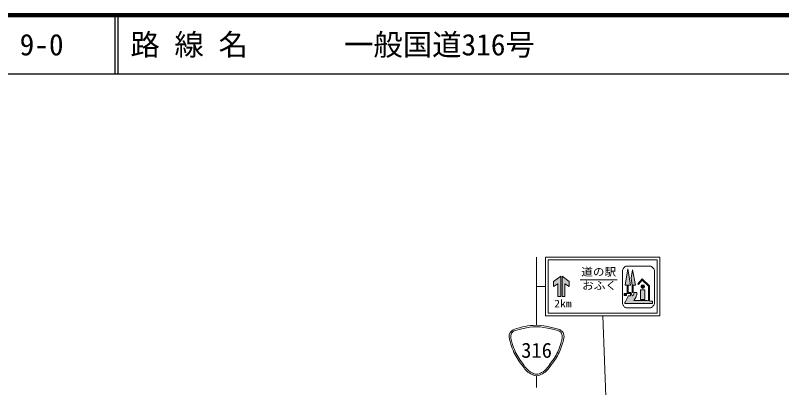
# Model space of a CAD drawing. Units: millimetres, scale not verified. Extents: x 40000 to 680000, y 20000 to 380000.
# Drawn here: x 160786 to 291233, y 316544 to 380000 of the extents above; entities that cross this region are included whole.
import ezdxf
from ezdxf.enums import TextEntityAlignment as Align

# ---------------------------------------------------------------- set-up
doc = ezdxf.new("R2010")
doc.units = ezdxf.units.MM
doc.header["$LTSCALE"] = 1000
for name, color, linetype, lineweight in [('M-STR-STRC', 7, 'Continuous', 13), ('M-TTL', 2, 'Continuous', 140), ('M-TTL-LINE', 7, 'Continuous', 25)]:
    doc.layers.add(name, color=color, linetype=linetype, lineweight=lineweight)
doc.layers.add('M-TTL-TXT', color=7, linetype='Continuous')
doc.styles.add('ＭＳ ゴシック', font='')
doc.styles.get('ＭＳ ゴシック').set_extended_font_data('MS Gothic')

msp = doc.modelspace()

# ---------------------------------------------------------------- hatches: boundary and pattern name
at = {"layer": 'M-STR-STRC'}
for points in [[(265119, 334009), (264937, 334009), (264574, 334009), (265037, 336788), (265484, 334009)], [(265759, 334009), (265588, 335196), (265825, 336606), (266362, 334009), (265954, 334009), (265772, 334009)], [(252404, 333766), (252405, 334651), (253624, 335520), (253622, 332057), (253150, 332057), (253152, 334247)], [(253849, 332057), (253850, 335520), (255068, 334649), (255068, 333765), (254320, 334246), (254319, 332056)], [(268948, 331263), (268323, 331416), (266085, 331416), (266128, 331475), (266165, 331527), (266198, 331575), (266228, 331618), (266255, 331660), (266281, 331702), (266306, 331745), (266330, 331791), (266356, 331841), (266382, 331898), (266407, 331950), (266429, 331999), (266449, 332046), (266468, 332090), (266485, 332135), (266501, 332179), (266515, 332225), (266528, 332274), (266540, 332326), (266551, 332383), (266558, 332426), (266564, 332466), (266569, 332502), (266573, 332537), (266576, 332571), (266578, 332606), (266579, 332644), (266580, 332684), (266580, 332729), (266580, 332779), (266106, 332779), (266104, 332726), (266103, 332677), (266101, 332631), (266099, 332588), (266094, 332547), (266087, 332507), (266076, 332468), (266061, 332428), (266041, 332388), (266016, 332346), (266001, 332324), (265987, 332305), (265974, 332287), (265961, 332270), (265947, 332255), (265933, 332239), (265917, 332224), (265900, 332208), (265881, 332192), (265859, 332175), (265843, 332195), (265828, 332214), (265816, 332230), (265804, 332246), (265794, 332261), (265784, 332275), (265774, 332291), (265764, 332307), (265753, 332324), (265741, 332344), (265719, 332383), (265701, 332420), (265685, 332456), (265672, 332491), (265623, 332634), (265591, 332715), (265572, 332751), (265520, 332783), (265119, 332783), (265119, 334009), (264937, 334009), (264937, 332601), (265424, 332601), (265463, 332589), (265481, 332550), (265481, 332263), (265462, 332214), (265429, 332186), (265119, 332186), (265084, 332156), (264556, 331061), (264545, 331022), (264545, 330994), (264556, 330952), (264631, 330871), (269245, 330871), (269245, 331263)], [(265772, 334009), (265954, 334009), (265954, 332783), (265772, 332783)], [(267473, 335109), (268749, 333893), (268749, 331312), (268567, 331356), (268567, 333816), (267486, 334845), (266876, 334133), (266738, 334251)], [(267518, 334079), (267476, 334064), (267437, 334044), (267402, 334019), (267370, 333988), (267343, 333953), (267319, 333914), (267300, 333871), (267285, 333825), (267278, 333789), (267275, 333754), (267277, 333720), (267283, 333688), (267294, 333657), (267308, 333627), (267327, 333599), (267349, 333573), (267375, 333549), (267404, 333526), (267438, 333504), (267473, 333487), (267509, 333474), (267545, 333466), (267581, 333462), (267617, 333463), (267653, 333469), (267689, 333479), (267725, 333494), (267761, 333514), (267791, 333535), (267818, 333558), (267840, 333583), (267860, 333610), (267875, 333638), (267886, 333669), (267894, 333701), (267898, 333734), (267897, 333769), (267892, 333806), (267882, 333850), (267867, 333893), (267848, 333932), (267826, 333969), (267799, 334001), (267769, 334029), (267735, 334052), (267697, 334070), (267655, 334082), (267610, 334087), (267563, 334087)], [(267206, 333231), (267932, 333231), (267932, 331597), (267206, 331597)], [(264439, 332601), (264847, 332601), (264847, 332238), (264439, 332238)]]:
    msp.add_hatch(color=256, dxfattribs=at).paths.add_polyline_path(points)

# ---------------------------------------------------------------- linework, layer by layer
for p, q in [((249503, 327170), (249503, 338772)), ((251014, 328795), (251014, 338772)), ((251014, 338772), (270514, 338772)), ((251468, 329248), (251468, 338318)), ((251468, 338318), (270061, 338318)), ((270061, 338318), (270061, 329248)), ((270514, 338772), (270514, 328795)), ((264121, 336571), (264121, 330826)), ((265037, 336788), (264575, 334010)), ((268953, 337241), (264731, 337241)), ((265037, 336788), (265484, 334010)), ((265825, 336607), (265588, 335196)), ((265825, 336607), (266361, 334010)), ((269563, 336571), (269563, 330826)), ((253624, 335520), (252405, 334651)), ((253624, 335520), (253622, 332057)), ((253850, 335520), (253849, 332057)), ((253850, 335520), (255068, 334649)), ((252405, 334651), (252404, 333766)), ((252404, 333766), (253152, 334247)), ((253152, 334247), (253150, 332058)), ((254320, 334246), (254319, 332057)), ((255068, 333765), (254320, 334246)), ((255068, 334649), (255068, 333765)), ((263259, 334917), (256910, 334917)), ((265484, 334010), (264575, 334010)), ((264937, 334010), (264937, 332603)), ((265119, 334010), (265119, 332785)), ((265588, 335196), (265759, 334010)), ((266361, 334010), (265759, 334010)), ((265772, 334010), (265772, 332785)), ((265953, 334010), (265953, 332785)), ((266737, 334253), (267471, 335109)), ((266737, 334253), (266875, 334135)), ((266875, 334135), (267485, 334846)), ((267471, 335109), (268747, 333895)), ((267485, 334846), (268565, 333817)), ((249503, 333783), (251014, 333783)), ((265119, 332785), (265520, 332785)), ((265772, 332785), (265953, 332785)), ((266105, 332781), (266579, 332781)), ((267205, 333232), (267205, 331600)), ((267205, 333232), (267930, 333232)), ((267930, 333232), (267930, 331600)), ((268565, 333817), (268565, 331359)), ((268747, 333895), (268747, 331315)), ((253150, 332057), (253620, 332057)), ((254319, 332057), (253849, 332057)), ((264847, 332603), (264439, 332603)), ((264439, 332603), (264439, 332241)), ((264847, 332241), (264439, 332241)), ((265084, 332158), (264573, 331106)), ((264847, 332603), (264847, 332241)), ((264937, 332603), (265424, 332603)), ((265429, 332189), (265119, 332189)), ((265481, 332265), (265481, 332552)), ((266085, 331418), (268322, 331418)), ((267205, 331600), (267930, 331600)), ((268322, 331418), (268947, 331266)), ((264632, 330874), (269243, 330874)), ((268953, 330155), (264731, 330155)), ((268947, 331266), (269243, 331266)), ((269243, 330874), (269243, 331266)), ((251014, 328795), (270514, 328795)), ((251468, 329248), (270061, 329248)), ((262212, 292052), (260764, 328795)), ((249512, 318565), (249512, 316565))]:
    msp.add_line(p, q, dxfattribs=at)
msp.add_circle((267588, 333771), 309, dxfattribs=at)
for points, knots in [([(264731, 337241), (264555, 337143), (264480, 337101), (264359, 336967), (264237, 336834), (264202, 336755), (264121, 336571)], [0, 0, 0, 0, 1, 1, 1, 2, 2, 2, 2]), ([(268953, 337241), (269129, 337143), (269204, 337101), (269325, 336967), (269447, 336834), (269482, 336755), (269563, 336571)], [0, 0, 0, 0, 1, 1, 1, 2, 2, 2, 2]), ([(265520, 332785), (265544, 332775), (265557, 332771), (265572, 332753), (265581, 332740), (265584, 332731), (265590, 332717), (265654, 332574), (265660, 332479), (265741, 332346), (265783, 332277), (265800, 332250), (265859, 332177)], [0, 0, 0, 0, 1, 1, 1, 2, 2, 2, 3, 3, 3, 4, 4, 4, 4]), ([(266105, 332781), (266098, 332596), (266111, 332492), (266015, 332348), (265965, 332273), (265935, 332237), (265859, 332177)], [0, 0, 0, 0, 1, 1, 1, 2, 2, 2, 2]), ([(266085, 331418), (266235, 331628), (266289, 331700), (266382, 331900), (266466, 332082), (266515, 332188), (266550, 332385), (266577, 332538), (266581, 332602), (266579, 332781)], [0, 0, 0, 0, 1, 1, 1, 2, 2, 2, 3, 3, 3, 3]), ([(265084, 332158), (265088, 332170), (265090, 332178), (265100, 332183), (265107, 332187), (265111, 332188), (265119, 332189)], [0, 0, 0, 0, 1, 1, 1, 2, 2, 2, 2]), ([(265424, 332603), (265440, 332602), (265451, 332601), (265463, 332591), (265476, 332580), (265478, 332568), (265481, 332552)], [0, 0, 0, 0, 1, 1, 1, 2, 2, 2, 2]), ([(265481, 332265), (265476, 332243), (265475, 332232), (265462, 332216), (265451, 332203), (265444, 332198), (265429, 332189)], [0, 0, 0, 0, 1, 1, 1, 2, 2, 2, 2]), ([(264121, 330826), (264202, 330642), (264237, 330563), (264359, 330429), (264480, 330296), (264555, 330254), (264731, 330155)], [0, 0, 0, 0, 1, 1, 1, 2, 2, 2, 2]), ([(264573, 331106), (264552, 331056), (264534, 331020), (264552, 330968), (264567, 330922), (264593, 330902), (264632, 330874)], [0, 0, 0, 0, 1, 1, 1, 2, 2, 2, 2]), ([(269563, 330826), (269482, 330642), (269447, 330563), (269325, 330429), (269204, 330296), (269129, 330254), (268953, 330155)], [0, 0, 0, 0, 1, 1, 1, 2, 2, 2, 2]), ([(245512, 326421), (245275, 326275), (245163, 326153), (245012, 325921), (244691, 325431), (244877, 324997), (245012, 324421)], [0, 0, 0, 0, 1, 1, 1, 2, 2, 2, 2]), ([(245605, 326187), (245550, 326138), (245372, 325981), (245262, 325818), (244974, 325391), (245194, 324679), (245249, 324501)], [0, 0, 0, 0, 1, 1, 1, 2, 2, 2, 2]), ([(245512, 326421), (247211, 326951), (247922, 327176), (249512, 327170), (251101, 327163), (253274, 326495), (253512, 326421)], [0, 0, 0, 0, 1, 1, 1, 2, 2, 2, 2]), ([(245609, 326183), (246346, 326412), (247961, 326915), (249512, 326915), (251062, 326915), (253175, 326263), (253414, 326190)], [0, 0, 0, 0, 1, 1, 1, 2, 2, 2, 2]), ([(253416, 326190), (253471, 326141), (253651, 325982), (253762, 325818), (254050, 325391), (253829, 324677), (253774, 324499)], [0, 0, 0, 0, 1, 1, 1, 2, 2, 2, 2]), ([(253512, 326421), (253748, 326275), (253860, 326153), (254012, 325921), (254333, 325431), (254146, 324997), (254012, 324421)], [0, 0, 0, 0, 1, 1, 1, 2, 2, 2, 2]), ([(245012, 324421), (245192, 323723), (245279, 323494), (245512, 322921), (245940, 321867), (246249, 321512), (247012, 320421)], [0, 0, 0, 0, 1, 1, 1, 2, 2, 2, 2]), ([(245249, 324501), (245426, 323814), (245512, 323589), (245740, 323027), (246164, 321981), (246471, 321631), (247226, 320550)], [0, 0, 0, 0, 1, 1, 1, 2, 2, 2, 2]), ([(253775, 324501), (253598, 323814), (253511, 323589), (253283, 323027), (252859, 321981), (252552, 321631), (251797, 320550)], [0, 0, 0, 0, 1, 1, 1, 2, 2, 2, 2]), ([(254012, 324421), (253832, 323723), (253744, 323494), (253512, 322921), (253083, 321867), (252774, 321512), (252012, 320421)], [0, 0, 0, 0, 1, 1, 1, 2, 2, 2, 2]), ([(247012, 320421), (247561, 319695), (247771, 319293), (248512, 318921), (248882, 318736), (249097, 318565), (249512, 318565), (249926, 318565), (250141, 318736), (250512, 318921), (251253, 319293), (251462, 319695), (252012, 320421)], [0, 0, 0, 0, 1, 1, 1, 2, 2, 2, 3, 3, 3, 4, 4, 4, 4]), ([(247188, 320598), (247723, 319891), (247923, 319491), (248649, 319138), (248970, 318981), (249154, 318830), (249512, 318830), (249870, 318830), (250053, 318981), (250375, 319138), (251100, 319491), (251300, 319891), (251835, 320598)], [0, 0, 0, 0, 1, 1, 1, 2, 2, 2, 3, 3, 3, 4, 4, 4, 4])]:
    msp.add_open_spline(points, degree=3, knots=knots, dxfattribs=at)
at = {"layer": 'M-TTL'}
msp.add_line((680000, 380000), (40000, 380000), dxfattribs=at)
at = {"layer": 'M-TTL-LINE'}
for p, q in [((177750, 380000), (177750, 370000)), ((178250, 380000), (178250, 370000)), ((40000, 370000), (680000, 370000))]:
    msp.add_line(p, q, dxfattribs=at)

# ---------------------------------------------------------------- texts
at = {"layer": 'M-STR-STRC', "style": 'ＭＳ ゴシック', "width": 1.1}
msp.add_text('道の駅', height=1320, dxfattribs=at).set_placement((260084, 335219), align=Align.BOTTOM_CENTER)
msp.add_text('おふく', height=1320, dxfattribs=at).set_placement((260231, 334600), align=Align.TOP_CENTER)
msp.add_text('2km', height=1320, dxfattribs=at).set_placement((253997, 330869), align=Align.MIDDLE_CENTER)
at = {"layer": 'M-STR-STRC', "style": 'ＭＳ ゴシック'}
msp.add_text('316', height=2566, dxfattribs=at).set_placement((249512, 322921), align=Align.MIDDLE_CENTER)
at = {"layer": 'M-TTL-TXT', "style": 'ＭＳ ゴシック'}
for s, p in [('路 線 名', (180380, 375000)), ('一般国道316号', (216734, 375000)), ('9-0', (161521, 375000))]:
    msp.add_text(s, height=3666, dxfattribs=at).set_placement(p, align=Align.MIDDLE_LEFT)

doc.saveas('drawing.dxf')
